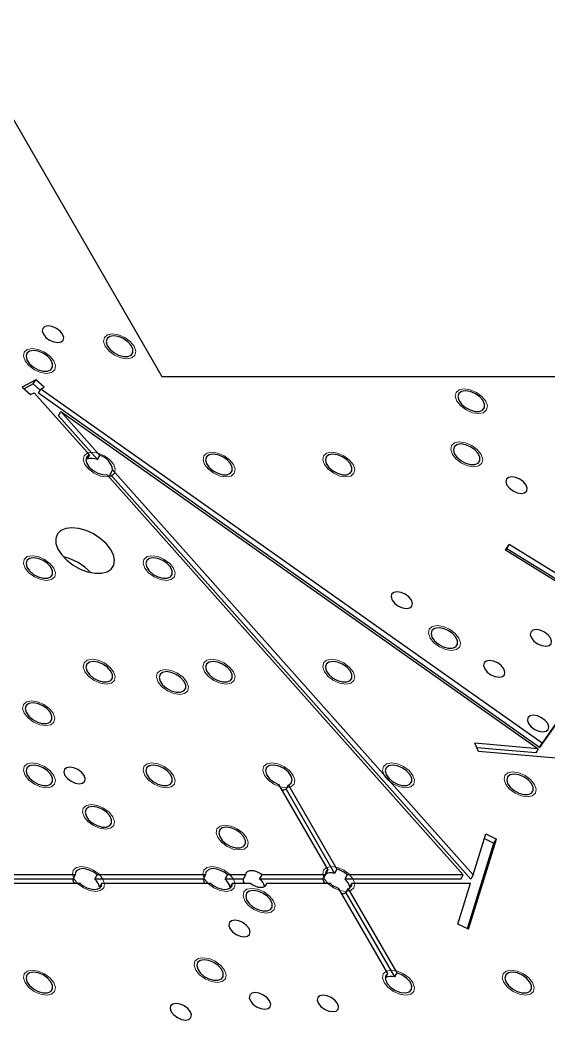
# Model space of a CAD drawing. Header units: millimetres. Extents: x 0 to 841, y 0 to 594.
# Drawn here: x 231.2 to 276.3, y 413.9 to 499.2 of the extents above; entities that cross this region are included whole.
import ezdxf

# ---------------------------------------------------------------- set-up
doc = ezdxf.new("R2010")
doc.units = ezdxf.units.MM

msp = doc.modelspace()

# ---------------------------------------------------------------- linework, layer by layer
at = {"color": 7, "linetype": 'Continuous', "lineweight": 25}
for p, q in [((225.72669458, 499.19636356), (243.28225802, 468.7859407)), ((232.53857996, 468.50656531), (231.3879942, 467.88250981)), ((232.33447793, 468.15301192), (232.53857996, 468.50656531)), ((233.25854881, 467.86834114), (232.53857996, 468.50656531)), ((243.28225802, 468.7859407), (301.66492607, 468.7859407)), ((231.3879942, 467.88250981), (232.10796306, 467.24428564)), ((232.33447793, 468.15301192), (231.55795874, 467.73184291)), ((232.92237606, 467.63186327), (232.33447793, 468.15301192)), ((232.76416049, 467.35779618), (232.96826252, 467.71134957)), ((232.96826252, 467.71134957), (233.25854881, 467.86834114)), ((275.70481535, 437.50764315), (232.96826252, 467.71134957)), ((232.10796306, 467.24428564), (232.39788581, 467.40153414)), ((232.39824935, 467.4012772), (232.39788581, 467.40153414)), ((232.39824935, 467.4012772), (237.11398795, 462.10144001)), ((275.50071332, 437.15408976), (232.76416049, 467.35779618)), ((234.47332059, 465.43693691), (234.67742262, 465.7904903)), ((238.00087603, 462.05538885), (234.67742262, 465.7904903)), ((234.67742262, 465.7904903), (275.36956038, 437.03165736)), ((237.79677401, 461.70183548), (234.47332059, 465.43693691)), ((237.11398795, 462.10144001), (236.90988593, 461.74788662)), ((237.79677401, 461.70183548), (238.00087603, 462.05538885)), ((239.09937973, 460.82082281), (238.8952777, 460.46726943)), ((269.83676622, 426.27625666), (239.09937973, 460.82082281)), ((238.62315425, 460.40534607), (268.99025504, 426.27692977)), ((269.63266419, 425.92270327), (238.8952777, 460.46726943)), ((272.58177916, 453.97388025), (272.91544541, 454.44702704)), ((282.84223487, 447.6286761), (272.58177916, 453.97388025)), ((272.61327131, 453.95440508), (272.71134339, 454.09347365)), ((272.71134339, 454.09347365), (272.91544541, 454.44702704)), ((282.97179909, 447.7482695), (272.71134339, 454.09347365)), ((283.17590112, 448.10182289), (272.91544541, 454.44702704)), ((277.20176727, 439.63035705), (275.70481535, 437.50764315)), ((276.99766524, 439.27680366), (275.50071332, 437.15408976)), ((275.36956038, 437.03165736), (269.97605287, 437.49805733)), ((270.29666898, 436.79482416), (269.97605287, 437.49805733)), ((275.16545835, 436.67810397), (270.15223677, 437.11161898)), ((282.23306643, 435.76263213), (270.29666898, 436.79482416)), ((275.36956038, 437.03165736), (275.16545835, 436.67810397)), ((275.50071332, 437.15408976), (275.70481535, 437.50764315)), ((253.23357691, 433.98450837), (257.43821111, 426.70107913)), ((253.87965034, 433.57269178), (254.08375236, 433.92624515)), ((253.87965034, 433.57269178), (258.01701526, 426.40578897)), ((254.08375236, 433.92624515), (258.22111728, 426.75934235)), ((269.43748824, 421.65016619), (271.81071868, 429.33566789)), ((269.83676622, 426.27625666), (270.91441442, 429.76612723)), ((270.79297987, 429.37287194), (271.60661666, 428.98211451)), ((270.91441442, 429.76612723), (271.81071868, 429.33566789)), ((271.60661666, 428.98211451), (271.81071868, 429.33566789)), ((269.35482076, 421.68986809), (271.60661666, 428.98211451)), ((257.43821111, 426.70107913), (257.23410909, 426.34752575)), ((258.22111728, 426.75934235), (258.01701526, 426.40578897)), ((235.69772068, 425.92337638), (228.27918944, 425.92337638)), ((235.9018227, 426.27692977), (228.48329147, 426.27692977)), ((235.9018227, 426.27692977), (235.69772068, 425.92337638)), ((237.56865072, 425.92337638), (237.77275274, 426.27692977)), ((246.8217797, 425.92337638), (237.56865072, 425.92337638)), ((247.02588173, 426.27692977), (237.77275274, 426.27692977)), ((247.02588173, 426.27692977), (246.8217797, 425.92337638)), ((248.69270974, 425.92337638), (248.89681177, 426.27692977)), ((250.21550482, 425.92337638), (248.69270974, 425.92337638)), ((250.41960685, 426.27692977), (248.89681177, 426.27692977)), ((250.41960685, 426.27692977), (250.21550482, 425.92337638)), ((251.62979499, 425.92337638), (251.83389702, 426.27692977)), ((257.02853985, 425.92337638), (251.62979499, 425.92337638)), ((257.23264187, 426.27692976), (251.83389702, 426.27692977)), ((257.02853985, 425.92337638), (257.23264187, 426.27692976)), ((259.10357191, 426.27692976), (258.89946989, 425.92337638)), ((268.78615301, 425.92337638), (258.89946989, 425.92337638)), ((268.99025504, 426.27692977), (259.10357191, 426.27692976)), ((268.78615301, 425.92337638), (268.99025504, 426.27692977)), ((269.83676622, 426.27625666), (269.63266419, 425.92270327)), ((228.89149553, 425.56982299), (236.31002676, 425.56982299)), ((238.1809568, 425.56982299), (237.97685477, 425.2162696)), ((238.1809568, 425.56982299), (247.43408578, 425.56982299)), ((249.30501582, 425.56982299), (249.1009138, 425.2162696)), ((249.30501582, 425.56982299), (250.8278109, 425.56982299)), ((252.24210107, 425.56982299), (252.0927212, 425.31106142)), ((252.24210107, 425.56982299), (257.64084593, 425.56982298)), ((258.33612761, 425.14567361), (262.54076181, 417.86224437)), ((258.98220104, 424.73385701), (259.18630306, 425.08741039)), ((259.18630306, 425.08741039), (263.32366798, 417.92050758)), ((259.30767394, 425.2162696), (259.51177597, 425.56982298)), ((259.51177597, 425.56982298), (269.61862432, 425.56982299)), ((268.54118396, 422.08062551), (269.61862432, 425.56982299)), ((258.98220104, 424.73385701), (263.11956596, 417.5669542)), ((269.43748824, 421.65016619), (268.54118396, 422.08062551)), ((262.54076181, 417.86224437), (262.33665979, 417.50869099)), ((263.32366798, 417.92050758), (263.11956596, 417.5669542))]:
    msp.add_line(p, q, dxfattribs=at)
at = {"color": 7, "linetype": 'Continuous', "lineweight": 25, "flags": 128}
for points in [[(233.60668653, 473.09891266), (233.32528257, 473.04508736), (233.14886518, 472.89180588), (233.10429231, 472.66240393), (233.19834977, 472.39180588), (233.41671817, 472.12120783), (233.72615289, 471.89180588), (234.07954531, 471.7385244), (234.42309464, 471.6846991), (234.70449859, 471.7385244), (234.88091598, 471.89180588), (234.92548885, 472.12120783), (234.83143139, 472.39180588), (234.613063, 472.66240393), (234.30362827, 472.89180588), (233.95023585, 473.04508736), (233.60668653, 473.09891266)], [(239.18876769, 472.24541332), (238.85451337, 472.18572664), (238.63431472, 472.01472762), (238.5579108, 471.75551062), (238.63562037, 471.44308433), (238.85694832, 471.11964365), (239.19200309, 470.82887105), (239.59553368, 470.61003697), (240.01304104, 470.49269617), (240.38813849, 470.49269617), (240.67016704, 470.61003697), (240.82103718, 470.82887105), (240.82037305, 471.11964365), (240.66826435, 471.44308433), (240.3852542, 471.75551062), (240.00956469, 472.01472762), (239.59193478, 472.18572664), (239.18876769, 472.24541332)], [(232.34920035, 471.00143367), (232.01494604, 470.94174699), (231.79474739, 470.77074796), (231.71834347, 470.51153096), (231.79605303, 470.19910467), (232.01738099, 469.875664), (232.35243576, 469.5848914), (232.75596634, 469.36605732), (233.17347371, 469.24871651), (233.54857116, 469.24871651), (233.83059971, 469.36605732), (233.98146984, 469.5848914), (233.98080572, 469.875664), (233.82869702, 470.19910467), (233.54568687, 470.51153096), (233.16999736, 470.77074796), (232.75236744, 470.94174699), (232.34920035, 471.00143367)], [(269.16892405, 467.56539917), (268.83466973, 467.50571249), (268.61447109, 467.33471346), (268.53806716, 467.07549646), (268.61577673, 466.76307017), (268.83710468, 466.4396295), (269.17215945, 466.14885689), (269.57569004, 465.93002281), (269.9931974, 465.81268201), (270.36829485, 465.81268201), (270.6503234, 465.93002281), (270.80119354, 466.14885689), (270.80052941, 466.4396295), (270.64842071, 466.76307017), (270.36541056, 467.07549646), (269.98972106, 467.33471346), (269.57209114, 467.50571249), (269.16892405, 467.56539917)], [(268.77509872, 463.03169465), (268.44084441, 462.97200797), (268.22064576, 462.80100895), (268.14424184, 462.54179195), (268.22195141, 462.22936566), (268.44327936, 461.90592498), (268.77833413, 461.61515238), (269.18186472, 461.3963183), (269.59937208, 461.2789775), (269.97446953, 461.2789775), (270.25649808, 461.3963183), (270.40736822, 461.61515238), (270.40670409, 461.90592498), (270.25459539, 462.22936566), (269.97158524, 462.54179195), (269.59589573, 462.80100895), (269.17826582, 462.97200797), (268.77509872, 463.03169465)], [(237.11398795, 462.10144001), (236.89721179, 461.93178797), (236.82089653, 461.67598675), (236.89510921, 461.36778001), (237.11006015, 461.04782444), (237.4373944, 460.75832655), (237.83393209, 460.53747505), (238.2473645, 460.41440328), (238.62315425, 460.40534607)], [(247.6585112, 462.1625989), (247.32425688, 462.10291222), (247.10405824, 461.9319132), (247.02765431, 461.6726962), (247.10536388, 461.36026991), (247.32669183, 461.03682923), (247.66174661, 460.74605663), (248.06527719, 460.52722255), (248.48278455, 460.40988175), (248.857882, 460.40988175), (249.13991056, 460.52722255), (249.29078069, 460.74605663), (249.29011656, 461.03682923), (249.13800786, 461.36026991), (248.85499772, 461.6726962), (248.47930821, 461.9319132), (248.06167829, 462.10291222), (247.6585112, 462.1625989)], [(257.86527135, 462.1625989), (257.53101703, 462.10291222), (257.31081839, 461.9319132), (257.23441446, 461.6726962), (257.31212403, 461.36026991), (257.53345198, 461.03682923), (257.86850675, 460.74605663), (258.27203734, 460.52722255), (258.6895447, 460.40988175), (259.06464215, 460.40988175), (259.34667071, 460.52722255), (259.49754084, 460.74605663), (259.49687671, 461.03682923), (259.34476801, 461.36026991), (259.06175786, 461.6726962), (258.68606836, 461.9319132), (258.26843844, 462.10291222), (257.86527135, 462.1625989)], [(273.12578564, 460.22750423), (272.84438168, 460.17367893), (272.6679643, 460.02039745), (272.62339142, 459.7909955), (272.71744889, 459.52039745), (272.93581728, 459.2497994), (273.24525201, 459.02039745), (273.59864443, 458.86711597), (273.94219375, 458.81329067), (274.22359771, 458.86711597), (274.4000151, 459.02039745), (274.44458797, 459.2497994), (274.35053051, 459.52039745), (274.13216211, 459.7909955), (273.82272739, 460.02039745), (273.46933497, 460.17367893), (273.12578564, 460.22750423)], [(235.62597703, 455.88124195), (235.10281438, 455.82015054), (234.68305862, 455.64071489), (234.39308453, 455.35420962), (234.25111226, 454.9786369), (234.26606244, 454.53759534), (234.43699571, 454.05879721), (234.75317169, 453.57232716), (235.19472388, 453.10875189), (235.73390794, 452.69719953), (236.33684495, 452.36352945), (236.96565016, 452.12870735), (237.58081343, 452.00748796), (238.14368178, 452.00748796), (238.61888813, 452.12870735), (238.97657351, 452.36352945), (239.19426324, 452.69719953), (239.25827907, 453.10875189), (239.16459865, 453.57232716), (238.91910826, 454.05879721), (238.53723297, 454.53759534), (238.04296741, 454.9786369), (237.4673681, 455.35420962), (236.84660207, 455.64071489), (236.21967432, 455.82015054), (235.62597703, 455.88124195)], [(232.34754161, 453.32376415), (232.01328729, 453.26407747), (231.79308865, 453.09307845), (231.71668472, 452.83386144), (231.79439429, 452.52143515), (232.01572224, 452.19799448), (232.35077701, 451.90722188), (232.7543076, 451.6883878), (233.17181496, 451.57104699), (233.54691241, 451.57104699), (233.82894097, 451.6883878), (233.9798111, 451.90722188), (233.97914697, 452.19799448), (233.82703827, 452.52143515), (233.54402812, 452.83386144), (233.16833862, 453.09307845), (232.7507087, 453.26407747), (232.34754161, 453.32376415)], [(242.55430175, 453.32376414), (242.22004743, 453.26407746), (241.99984879, 453.09307843), (241.92344486, 452.83386143), (242.00115443, 452.52143514), (242.22248238, 452.19799447), (242.55753716, 451.90722187), (242.96106774, 451.68838779), (243.3785751, 451.57104698), (243.75367255, 451.57104698), (244.03570111, 451.68838779), (244.18657124, 451.90722187), (244.18590711, 452.19799447), (244.03379841, 452.52143514), (243.75078827, 452.83386143), (243.37509876, 453.09307843), (242.95746884, 453.26407746), (242.55430175, 453.32376414)], [(263.341518, 450.41577294), (263.06011405, 450.36194764), (262.88369666, 450.20866615), (262.83912379, 449.9792642), (262.93318125, 449.70866615), (263.15154965, 449.4380681), (263.46098437, 449.20866615), (263.81437679, 449.05538467), (264.15792612, 449.00155937), (264.43933007, 449.05538467), (264.61574746, 449.20866615), (264.66032033, 449.4380681), (264.56626287, 449.70866615), (264.34789447, 449.9792642), (264.03845975, 450.20866615), (263.68506733, 450.36194764), (263.341518, 450.41577294)], [(266.87657562, 447.36250807), (266.5423213, 447.30282139), (266.32212266, 447.13182236), (266.24571873, 446.87260536), (266.3234283, 446.56017907), (266.54475625, 446.2367384), (266.87981103, 445.9459658), (267.28334161, 445.72713172), (267.70084897, 445.60979091), (268.07594642, 445.60979091), (268.35797498, 445.72713172), (268.50884511, 445.9459658), (268.50818098, 446.2367384), (268.35607228, 446.56017907), (268.07306213, 446.87260536), (267.69737263, 447.13182236), (267.27974271, 447.30282139), (266.87657562, 447.36250807)], [(275.20613028, 447.19394434), (274.92472633, 447.14011905), (274.74830894, 446.98683756), (274.70373607, 446.75743561), (274.79779353, 446.48683756), (275.01616193, 446.21623951), (275.32559665, 445.98683756), (275.67898907, 445.83355608), (276.0225384, 445.77973078), (276.30394235, 445.83355608), (276.48035974, 445.98683756), (276.52493261, 446.21623951), (276.43087515, 446.48683756), (276.21250675, 446.75743561), (275.90307203, 446.98683756), (275.54967961, 447.14011905), (275.20613028, 447.19394434)], [(237.45009231, 444.48492939), (237.11583799, 444.42524271), (236.89563935, 444.25424368), (236.81923542, 443.99502668), (236.89694499, 443.68260039), (237.11827294, 443.35915972), (237.45332771, 443.06838711), (237.8568583, 442.84955303), (238.27436566, 442.73221223), (238.64946311, 442.73221223), (238.93149166, 442.84955303), (239.0823618, 443.06838711), (239.08169767, 443.35915972), (238.92958897, 443.68260039), (238.64657882, 443.99502668), (238.27088932, 444.25424368), (237.8532594, 444.42524271), (237.45009231, 444.48492939)], [(247.65685245, 444.48492938), (247.32259813, 444.42524269), (247.10239949, 444.25424367), (247.02599556, 443.99502667), (247.10370513, 443.68260038), (247.32503308, 443.3591597), (247.66008785, 443.0683871), (248.06361844, 442.84955302), (248.4811258, 442.73221222), (248.85622325, 442.73221222), (249.13825181, 442.84955302), (249.28912194, 443.0683871), (249.28845781, 443.3591597), (249.13634911, 443.68260038), (248.85333896, 443.99502667), (248.47764946, 444.25424367), (248.06001954, 444.42524269), (247.65685245, 444.48492938)], [(257.8636126, 444.48492938), (257.52935828, 444.42524269), (257.30915964, 444.25424367), (257.23275571, 443.99502667), (257.31046528, 443.68260038), (257.53179323, 443.3591597), (257.866848, 443.0683871), (258.27037859, 442.84955302), (258.68788595, 442.73221222), (259.0629834, 442.73221222), (259.34501195, 442.84955302), (259.49588209, 443.0683871), (259.49521796, 443.3591597), (259.34310926, 443.68260038), (259.06009911, 443.99502667), (258.68440961, 444.25424367), (258.26677969, 444.42524269), (257.8636126, 444.48492938)], [(271.22727471, 444.55833491), (270.94587075, 444.50450961), (270.76945336, 444.35122813), (270.72488049, 444.12182618), (270.81893795, 443.85122813), (271.03730635, 443.58063008), (271.34674108, 443.35122813), (271.7001335, 443.19794664), (272.04368282, 443.14412135), (272.32508678, 443.19794664), (272.50150417, 443.35122813), (272.54607704, 443.58063008), (272.45201958, 443.85122813), (272.23365118, 444.12182618), (271.92421645, 444.35122813), (271.57082403, 444.50450961), (271.22727471, 444.55833491)], [(243.69284259, 443.60988707), (243.35858827, 443.55020039), (243.13838962, 443.37920137), (243.0619857, 443.11998436), (243.13969527, 442.80755807), (243.36102322, 442.4841174), (243.69607799, 442.1933448), (244.09960858, 441.97451072), (244.51711594, 441.85716991), (244.89221339, 441.85716991), (245.17424194, 441.97451072), (245.32511208, 442.1933448), (245.32444795, 442.4841174), (245.17233925, 442.80755807), (244.8893291, 443.11998436), (244.51363959, 443.37920137), (244.09600968, 443.55020039), (243.69284259, 443.60988707)], [(232.28006307, 440.94939548), (231.94580875, 440.8897088), (231.7256101, 440.71870978), (231.64920618, 440.45949277), (231.72691575, 440.14706648), (231.9482437, 439.82362581), (232.28329847, 439.53285321), (232.68682906, 439.31401913), (233.10433642, 439.19667832), (233.47943387, 439.19667832), (233.76146242, 439.31401913), (233.91233256, 439.53285321), (233.91166843, 439.82362581), (233.75955973, 440.14706648), (233.47654958, 440.45949277), (233.10086007, 440.71870978), (232.68323016, 440.8897088), (232.28006307, 440.94939548)], [(274.96426978, 439.89084802), (274.68286582, 439.83702272), (274.50644843, 439.68374124), (274.46187556, 439.45433929), (274.55593302, 439.18374124), (274.77430142, 438.91314319), (275.08373615, 438.68374124), (275.43712857, 438.53045976), (275.78067789, 438.47663446), (276.06208185, 438.53045976), (276.23849924, 438.68374124), (276.28307211, 438.91314319), (276.18901465, 439.18374124), (275.97064625, 439.45433929), (275.66121152, 439.68374124), (275.3078191, 439.83702272), (274.96426978, 439.89084802)], [(232.34588286, 435.64609462), (232.01162854, 435.58640794), (231.7914299, 435.41540892), (231.71502597, 435.15619191), (231.79273554, 434.84376562), (232.01406349, 434.52032495), (232.34911826, 434.22955235), (232.75264885, 434.01071827), (233.17015621, 433.89337747), (233.54525366, 433.89337747), (233.82728221, 434.01071827), (233.97815235, 434.22955235), (233.97748822, 434.52032495), (233.82537952, 434.84376562), (233.54236937, 435.15619191), (233.16667987, 435.41540892), (232.74904995, 435.58640794), (232.34588286, 435.64609462)], [(235.4436445, 435.46931793), (235.16224054, 435.41549263), (234.98582315, 435.26221115), (234.94125028, 435.0328092), (235.03530774, 434.76221115), (235.25367614, 434.4916131), (235.56311087, 434.26221115), (235.91650329, 434.10892966), (236.26005261, 434.05510436), (236.54145657, 434.10892966), (236.71787396, 434.26221115), (236.76244683, 434.4916131), (236.66838937, 434.76221115), (236.45002097, 435.0328092), (236.14058624, 435.26221115), (235.78719382, 435.41549263), (235.4436445, 435.46931793)], [(242.55264301, 435.64609462), (242.21838869, 435.58640794), (241.99819005, 435.41540892), (241.92178612, 435.15619191), (241.99949569, 434.84376562), (242.22082364, 434.52032495), (242.55587841, 434.22955235), (242.959409, 434.01071827), (243.37691636, 433.89337747), (243.75201381, 433.89337747), (244.03404236, 434.01071827), (244.1849125, 434.22955235), (244.18424837, 434.52032495), (244.03213967, 434.84376562), (243.74912952, 435.15619191), (243.37344002, 435.41540892), (242.9558101, 435.58640794), (242.55264301, 435.64609462)], [(254.08375236, 433.92624515), (254.32654087, 434.09804348), (254.41076587, 434.3694865), (254.32379113, 434.69984978), (254.07866541, 435.0395691), (253.7121648, 435.33767656), (253.27927517, 435.54944726), (252.84494272, 435.64310937), (252.47433009, 435.60461081), (252.2230401, 435.43972749), (252.12877364, 435.17319677), (252.20567346, 434.84500611), (252.44220232, 434.50439377), (252.80287392, 434.20246162), (253.23357691, 433.98450837)], [(262.9661633, 435.64609461), (262.63190898, 435.58640793), (262.41171034, 435.4154089), (262.33530641, 435.1561919), (262.41301598, 434.84376561), (262.63434393, 434.52032494), (262.9693987, 434.22955234), (263.37292929, 434.01071826), (263.79043665, 433.89337745), (264.1655341, 433.89337745), (264.44756265, 434.01071826), (264.59843279, 434.22955234), (264.59776866, 434.52032494), (264.44565996, 434.84376561), (264.16264981, 435.1561919), (263.78696031, 435.4154089), (263.36933039, 435.58640793), (262.9661633, 435.64609461)], [(273.32744523, 434.87963411), (272.99319091, 434.81994743), (272.77299227, 434.6489484), (272.69658834, 434.3897314), (272.77429791, 434.07730511), (272.99562586, 433.75386444), (273.33068063, 433.46309184), (273.73421122, 433.24425776), (274.15171858, 433.12691695), (274.52681603, 433.12691695), (274.80884458, 433.24425776), (274.95971472, 433.46309184), (274.95905059, 433.75386444), (274.80694189, 434.07730511), (274.52393174, 434.3897314), (274.14824224, 434.6489484), (273.73061232, 434.81994743), (273.32744523, 434.87963411)], [(237.38261376, 432.11056072), (237.04835945, 432.05087404), (236.8281608, 431.87987501), (236.75175688, 431.62065801), (236.82946645, 431.30823172), (237.0507944, 430.98479105), (237.38584917, 430.69401844), (237.78937976, 430.47518436), (238.20688712, 430.35784356), (238.58198457, 430.35784356), (238.86401312, 430.47518436), (239.01488326, 430.69401844), (239.01421913, 430.98479105), (238.86211043, 431.30823172), (238.57910028, 431.62065801), (238.20341077, 431.87987501), (237.78578086, 432.05087404), (237.38261376, 432.11056072)], [(248.77957861, 430.34279376), (248.44532429, 430.28310708), (248.22512565, 430.11210806), (248.14872172, 429.85289105), (248.22643129, 429.54046477), (248.44775924, 429.21702409), (248.78281402, 428.92625149), (249.1863446, 428.70741741), (249.60385196, 428.59007661), (249.97894941, 428.59007661), (250.26097797, 428.70741741), (250.4118481, 428.92625149), (250.41118397, 429.21702409), (250.25907527, 429.54046477), (249.97606513, 429.85289105), (249.60037562, 430.11210806), (249.1827457, 430.28310708), (248.77957861, 430.34279376)], [(237.77275274, 426.27692977), (237.49192947, 426.4936929), (237.17352701, 426.66288635), (236.84410308, 426.77039782), (236.53113468, 426.80725986), (236.26072629, 426.77039782), (236.05543245, 426.66288635), (235.93237659, 426.4936929), (235.9018227, 426.27692977)], [(248.89681177, 426.27692977), (248.61598849, 426.4936929), (248.29758603, 426.66288635), (247.9681621, 426.77039782), (247.65519371, 426.80725986), (247.38478531, 426.77039782), (247.17949148, 426.66288635), (247.05643562, 426.4936929), (247.02588173, 426.27692977)], [(251.83389702, 426.27692977), (251.61959165, 426.42337638), (251.38560928, 426.53574882), (251.14789543, 426.60638908), (250.9226499, 426.63048316), (250.72522281, 426.60638908), (250.56906847, 426.53574882), (250.46482856, 426.42337638), (250.41960685, 426.27692977)], [(236.31002676, 425.56982299), (236.59085004, 425.35305986), (236.9092525, 425.18386641), (237.23867643, 425.07635494), (237.55164482, 425.0394929), (237.82205322, 425.07635494), (238.02734705, 425.18386641), (238.15040291, 425.35305986), (238.1809568, 425.56982299)], [(247.43408578, 425.56982299), (247.71490906, 425.35305986), (248.03331152, 425.18386641), (248.36273545, 425.07635494), (248.67570385, 425.0394929), (248.94611224, 425.07635494), (249.15140607, 425.18386641), (249.27446193, 425.35305986), (249.30501582, 425.56982299)], [(251.07228603, 424.95055666), (250.73803171, 424.89086997), (250.51783307, 424.71987095), (250.44142914, 424.46065395), (250.51913871, 424.14822766), (250.74046666, 423.82478698), (251.07552143, 423.53401438), (251.47905202, 423.3151803), (251.89655938, 423.1978395), (252.27165683, 423.1978395), (252.55368538, 423.3151803), (252.70455552, 423.53401438), (252.70389139, 423.82478698), (252.55178269, 424.14822766), (252.26877254, 424.46065395), (251.89308304, 424.71987095), (251.47545312, 424.89086997), (251.07228603, 424.95055666)], [(250.8278109, 425.56982299), (251.04211627, 425.42337638), (251.27609864, 425.31100395), (251.51381249, 425.24036368), (251.73905802, 425.2162696), (251.93648511, 425.24036368), (252.09263945, 425.31100395), (252.19687936, 425.42337638), (252.24210107, 425.56982299)], [(249.50600578, 422.40804601), (249.22460183, 422.35422072), (249.04818444, 422.20093923), (249.00361157, 421.97153728), (249.09766903, 421.70093923), (249.31603742, 421.43034118), (249.62547215, 421.20093923), (249.97886457, 421.04765775), (250.3224139, 420.99383245), (250.60381785, 421.04765775), (250.78023524, 421.20093923), (250.82480811, 421.43034118), (250.73075065, 421.70093923), (250.51238225, 421.97153728), (250.20294753, 422.20093923), (249.84955511, 422.35422072), (249.50600578, 422.40804601)], [(246.90145788, 419.03622179), (246.56720356, 418.97653511), (246.34700492, 418.80553608), (246.27060099, 418.54631908), (246.34831056, 418.23389279), (246.56963852, 417.91045212), (246.90469329, 417.61967952), (247.30822387, 417.40084544), (247.72573123, 417.28350463), (248.10082868, 417.28350463), (248.38285724, 417.40084544), (248.53372737, 417.61967952), (248.53306324, 417.91045212), (248.38095454, 418.23389279), (248.0979444, 418.54631908), (247.72225489, 418.80553608), (247.30462497, 418.97653511), (246.90145788, 419.03622179)], [(232.34422411, 417.96842509), (232.00996979, 417.90873841), (231.78977115, 417.73773939), (231.71336722, 417.47852238), (231.79107679, 417.16609609), (232.01240474, 416.84265542), (232.34745951, 416.55188282), (232.7509901, 416.33304874), (233.16849746, 416.21570794), (233.54359491, 416.21570794), (233.82562346, 416.33304874), (233.9764936, 416.55188282), (233.97582947, 416.84265542), (233.82372077, 417.16609609), (233.54071062, 417.47852238), (233.16502112, 417.73773939), (232.7473912, 417.90873841), (232.34422411, 417.96842509)], [(262.54076181, 417.86224437), (262.36170228, 417.64429112), (262.34963412, 417.34235897), (262.50636791, 417.00174663), (262.80838896, 416.67355596), (263.21038524, 416.40702525), (263.65204545, 416.24214193), (264.06710757, 416.20364337), (264.39330006, 416.29730548), (264.58168443, 416.50907618), (264.6039975, 416.80718364), (264.45689164, 417.14690296), (264.16243706, 417.47726624), (263.76481061, 417.74870926), (263.32366798, 417.92050758)], [(273.1712647, 417.96842508), (272.83701038, 417.9087384), (272.61681173, 417.73773938), (272.54040781, 417.47852237), (272.61811738, 417.16609608), (272.83944533, 416.84265541), (273.1745001, 416.55188281), (273.57803069, 416.33304873), (273.99553805, 416.21570792), (274.3706355, 416.21570792), (274.65266405, 416.33304873), (274.80353419, 416.55188281), (274.80287006, 416.84265541), (274.65076136, 417.16609608), (274.36775121, 417.47852237), (273.9920617, 417.73773938), (273.57443179, 417.9087384), (273.1712647, 417.96842508)], [(251.2521448, 416.23203137), (250.97074084, 416.17820607), (250.79432345, 416.02492458), (250.74975058, 415.79552263), (250.84380804, 415.52492458), (251.06217644, 415.25432653), (251.37161117, 415.02492458), (251.72500359, 414.8716431), (252.06855291, 414.8178178), (252.34995687, 414.8716431), (252.52637426, 415.02492458), (252.57094713, 415.25432653), (252.47688967, 415.52492458), (252.25852127, 415.79552263), (251.94908654, 416.02492458), (251.59569412, 416.17820607), (251.2521448, 416.23203137)], [(257.04571074, 416.02388144), (256.76430679, 415.97005615), (256.5878894, 415.81677466), (256.54331653, 415.58737271), (256.63737399, 415.31677466), (256.85574238, 415.04617661), (257.16517711, 414.81677466), (257.51856953, 414.66349318), (257.86211885, 414.60966788), (258.14352281, 414.66349318), (258.3199402, 414.81677466), (258.36451307, 415.04617661), (258.27045561, 415.31677466), (258.05208721, 415.58737271), (257.74265249, 415.81677466), (257.38926007, 415.97005615), (257.04571074, 416.02388144)], [(244.50101201, 415.31084418), (244.21960805, 415.25701888), (244.04319066, 415.10373739), (243.99861779, 414.87433544), (244.09267525, 414.60373739), (244.31104365, 414.33313934), (244.62047837, 414.10373739), (244.9738708, 413.95045591), (245.31742012, 413.89663061), (245.59882408, 413.95045591), (245.77524147, 414.10373739), (245.81981434, 414.33313934), (245.72575688, 414.60373739), (245.50738848, 414.87433544), (245.19795375, 415.10373739), (244.84456133, 415.25701888), (244.50101201, 415.31084418)]]:
    msp.add_lwpolyline(points, dxfattribs=at)
at = {"color": 7, "linetype": 'Continuous', "lineweight": 18, "flags": 128}
for points in [[(239.08671667, 472.42219002), (239.60204066, 472.34145207), (240.13212929, 472.11152985), (240.59628138, 471.76742692), (240.92383397, 471.36152985), (241.06492017, 470.95563277), (240.99806086, 470.61152985), (240.73343478, 470.38160762), (240.31132884, 470.30086968), (239.79600485, 470.38160762), (239.26591622, 470.61152985), (238.80176413, 470.95563277), (238.47421154, 471.36152985), (238.33312535, 471.76742692), (238.39998465, 472.11152985), (238.66461074, 472.34145207), (239.08671667, 472.42219002)], [(232.24714934, 471.17821037), (232.76247333, 471.09747242), (233.29256196, 470.86755019), (233.75671404, 470.52344727), (234.08426664, 470.11755019), (234.22535283, 469.71165312), (234.15849352, 469.36755019), (233.89386744, 469.13762797), (233.47176151, 469.05689002), (232.95643752, 469.13762797), (232.42634889, 469.36755019), (231.9621968, 469.71165312), (231.63464421, 470.11755019), (231.49355801, 470.52344727), (231.56041732, 470.86755019), (231.8250434, 471.09747242), (232.24714934, 471.17821037)], [(269.06687303, 467.74217586), (269.58219702, 467.66143791), (270.11228565, 467.43151569), (270.57643774, 467.08741277), (270.90399034, 466.68151569), (271.04507653, 466.27561862), (270.97821722, 465.93151569), (270.71359114, 465.70159347), (270.2914852, 465.62085552), (269.77616122, 465.70159347), (269.24607258, 465.93151569), (268.7819205, 466.27561862), (268.4543679, 466.68151569), (268.31328171, 467.08741277), (268.38014102, 467.43151569), (268.6447671, 467.66143791), (269.06687303, 467.74217586)], [(268.67304771, 463.20847135), (269.1883717, 463.1277334), (269.71846033, 462.89781118), (270.18261242, 462.55370825), (270.51016501, 462.14781118), (270.6512512, 461.7419141), (270.5843919, 461.39781118), (270.31976581, 461.16788895), (269.89765988, 461.08715101), (269.38233589, 461.16788895), (268.85224726, 461.39781118), (268.38809517, 461.7419141), (268.06054258, 462.14781118), (267.91945639, 462.55370825), (267.98631569, 462.89781118), (268.25094178, 463.1277334), (268.67304771, 463.20847135)], [(237.34970004, 462.3393756), (237.86502402, 462.25863765), (238.39511266, 462.02871543), (238.85926474, 461.6846125), (239.18681734, 461.27871543), (239.32790353, 460.87281835), (239.26104422, 460.52871543), (238.99641814, 460.2987932), (238.57431221, 460.21805526), (238.05898822, 460.2987932), (237.52889959, 460.52871543), (237.0647475, 460.87281835), (236.7371949, 461.27871543), (236.59610871, 461.6846125), (236.66296802, 462.02871543), (236.9275941, 462.25863765), (237.34970004, 462.3393756)], [(247.55646019, 462.3393756), (248.07178417, 462.25863765), (248.6018728, 462.02871543), (249.06602489, 461.6846125), (249.39357749, 461.27871543), (249.53466368, 460.87281835), (249.46780437, 460.52871543), (249.20317829, 460.2987932), (248.78107235, 460.21805526), (248.26574837, 460.2987932), (247.73565974, 460.52871543), (247.27150765, 460.87281835), (246.94395505, 461.27871543), (246.80286886, 461.6846125), (246.86972817, 462.02871543), (247.13435425, 462.25863765), (247.55646019, 462.3393756)], [(257.76322034, 462.3393756), (258.27854432, 462.25863765), (258.80863295, 462.02871543), (259.27278504, 461.6846125), (259.60033764, 461.27871543), (259.74142383, 460.87281835), (259.67456452, 460.52871543), (259.40993844, 460.2987932), (258.9878325, 460.21805526), (258.47250852, 460.2987932), (257.94241989, 460.52871543), (257.4782678, 460.87281835), (257.1507152, 461.27871543), (257.00962901, 461.6846125), (257.07648832, 462.02871543), (257.3411144, 462.25863765), (257.76322034, 462.3393756)], [(232.2454906, 453.50054085), (232.76081458, 453.4198029), (233.29090321, 453.18988068), (233.7550553, 452.84577775), (234.0826079, 452.43988068), (234.22369409, 452.0339836), (234.15683478, 451.68988068), (233.8922087, 451.45995845), (233.47010276, 451.3792205), (232.95477878, 451.45995845), (232.42469015, 451.68988068), (231.96053806, 452.0339836), (231.63298546, 452.43988068), (231.49189927, 452.84577775), (231.55875858, 453.18988068), (231.82338466, 453.4198029), (232.2454906, 453.50054085)], [(242.45225074, 453.50054084), (242.96757472, 453.41980289), (243.49766335, 453.18988066), (243.96181544, 452.84577774), (244.28936804, 452.43988066), (244.43045423, 452.03398359), (244.36359492, 451.68988066), (244.09896884, 451.45995844), (243.6768629, 451.37922049), (243.16153892, 451.45995844), (242.63145029, 451.68988066), (242.1672982, 452.03398359), (241.8397456, 452.43988066), (241.69865941, 452.84577774), (241.76551872, 453.18988066), (242.0301448, 453.41980289), (242.45225074, 453.50054084)], [(266.77452461, 447.53928477), (267.28984859, 447.45854682), (267.81993722, 447.22862459), (268.28408931, 446.88452167), (268.61164191, 446.47862459), (268.7527281, 446.07272752), (268.68586879, 445.72862459), (268.42124271, 445.49870237), (267.99913677, 445.41796442), (267.48381279, 445.49870237), (266.95372416, 445.72862459), (266.48957207, 446.07272752), (266.16201947, 446.47862459), (266.02093328, 446.88452167), (266.08779259, 447.22862459), (266.35241867, 447.45854682), (266.77452461, 447.53928477)], [(237.34804129, 444.66170608), (237.86336528, 444.58096813), (238.39345391, 444.35104591), (238.857606, 444.00694299), (239.1851586, 443.60104591), (239.32624479, 443.19514884), (239.25938548, 442.85104591), (238.9947594, 442.62112369), (238.57265346, 442.54038574), (238.05732948, 442.62112369), (237.52724084, 442.85104591), (237.06308876, 443.19514884), (236.73553616, 443.60104591), (236.59444997, 444.00694299), (236.66130928, 444.35104591), (236.92593536, 444.58096813), (237.34804129, 444.66170608)], [(247.55480144, 444.66170607), (248.07012542, 444.58096812), (248.60021405, 444.3510459), (249.06436614, 444.00694297), (249.39191874, 443.6010459), (249.53300493, 443.19514882), (249.46614562, 442.8510459), (249.20151954, 442.62112368), (248.7794136, 442.54038573), (248.26408962, 442.62112368), (247.73400099, 442.8510459), (247.2698489, 443.19514882), (246.9422963, 443.6010459), (246.80121011, 444.00694297), (246.86806942, 444.3510459), (247.1326955, 444.58096812), (247.55480144, 444.66170607)], [(257.76156158, 444.66170607), (258.27688557, 444.58096812), (258.8069742, 444.3510459), (259.27112629, 444.00694297), (259.59867889, 443.6010459), (259.73976508, 443.19514882), (259.67290577, 442.8510459), (259.40827969, 442.62112368), (258.98617375, 442.54038573), (258.47084977, 442.62112368), (257.94076113, 442.8510459), (257.47660905, 443.19514882), (257.14905645, 443.6010459), (257.00797026, 444.00694297), (257.07482957, 444.3510459), (257.33945565, 444.58096812), (257.76156158, 444.66170607)], [(243.59079157, 443.78666377), (244.10611556, 443.70592582), (244.63620419, 443.4760036), (245.10035628, 443.13190067), (245.42790887, 442.7260036), (245.56899506, 442.32010652), (245.50213576, 441.9760036), (245.23750967, 441.74608137), (244.81540374, 441.66534342), (244.30007975, 441.74608137), (243.76999112, 441.9760036), (243.30583903, 442.32010652), (242.97828644, 442.7260036), (242.83720025, 443.13190067), (242.90405955, 443.4760036), (243.16868564, 443.70592582), (243.59079157, 443.78666377)], [(232.17801205, 441.12617218), (232.69333604, 441.04543423), (233.22342467, 440.81551201), (233.68757676, 440.47140908), (234.01512935, 440.06551201), (234.15621554, 439.65961493), (234.08935624, 439.31551201), (233.82473015, 439.08558978), (233.40262422, 439.00485183), (232.88730023, 439.08558978), (232.3572116, 439.31551201), (231.89305951, 439.65961493), (231.56550692, 440.06551201), (231.42442073, 440.47140908), (231.49128003, 440.81551201), (231.75590612, 441.04543423), (232.17801205, 441.12617218)], [(232.24383184, 435.82287132), (232.75915583, 435.74213337), (233.28924446, 435.51221115), (233.75339655, 435.16810822), (234.08094915, 434.76221115), (234.22203534, 434.35631407), (234.15517603, 434.01221115), (233.89054995, 433.78228892), (233.46844401, 433.70155097), (232.95312003, 433.78228892), (232.42303139, 434.01221115), (231.95887931, 434.35631407), (231.63132671, 434.76221115), (231.49024052, 435.16810822), (231.55709983, 435.51221115), (231.82172591, 435.74213337), (232.24383184, 435.82287132)], [(242.45059199, 435.82287132), (242.96591598, 435.74213337), (243.49600461, 435.51221115), (243.9601567, 435.16810822), (244.28770929, 434.76221115), (244.42879549, 434.35631407), (244.36193618, 434.01221115), (244.0973101, 433.78228892), (243.67520416, 433.70155097), (243.15988017, 433.78228892), (242.62979154, 434.01221115), (242.16563946, 434.35631407), (241.83808686, 434.76221115), (241.69700067, 435.16810822), (241.76385998, 435.51221115), (242.02848606, 435.74213337), (242.45059199, 435.82287132)], [(252.65735213, 435.82287131), (253.17267612, 435.74213336), (253.70276475, 435.51221113), (254.16691684, 435.16810821), (254.49446944, 434.76221113), (254.63555563, 434.35631406), (254.56869632, 434.01221113), (254.30407024, 433.78228891), (253.8819643, 433.70155096), (253.36664032, 433.78228891), (252.83655168, 434.01221113), (252.3723996, 434.35631406), (252.044847, 434.76221113), (251.90376081, 435.16810821), (251.97062012, 435.51221113), (252.2352462, 435.74213336), (252.65735213, 435.82287131)], [(262.86411228, 435.82287131), (263.37943627, 435.74213336), (263.9095249, 435.51221113), (264.37367699, 435.16810821), (264.70122959, 434.76221113), (264.84231578, 434.35631406), (264.77545647, 434.01221113), (264.51083039, 433.78228891), (264.08872445, 433.70155096), (263.57340046, 433.78228891), (263.04331183, 434.01221113), (262.57915975, 434.35631406), (262.25160715, 434.76221113), (262.11052096, 435.16810821), (262.17738027, 435.51221113), (262.44200635, 435.74213336), (262.86411228, 435.82287131)], [(273.22539421, 435.0564108), (273.7407182, 434.97567286), (274.27080683, 434.74575063), (274.73495892, 434.40164771), (275.06251152, 433.99575063), (275.20359771, 433.58985356), (275.1367384, 433.24575063), (274.87211232, 433.01582841), (274.45000638, 432.93509046), (273.9346824, 433.01582841), (273.40459376, 433.24575063), (272.94044168, 433.58985356), (272.61288908, 433.99575063), (272.47180289, 434.40164771), (272.5386622, 434.74575063), (272.80328828, 434.97567286), (273.22539421, 435.0564108)], [(237.28056275, 432.28733741), (237.79588674, 432.20659946), (238.32597537, 431.97667724), (238.79012746, 431.63257432), (239.11768005, 431.22667724), (239.25876624, 430.82078017), (239.19190694, 430.47667724), (238.92728085, 430.24675502), (238.50517492, 430.16601707), (237.98985093, 430.24675502), (237.4597623, 430.47667724), (236.99561021, 430.82078017), (236.66805762, 431.22667724), (236.52697142, 431.63257432), (236.59383073, 431.97667724), (236.85845681, 432.20659946), (237.28056275, 432.28733741)], [(248.6775276, 430.51957046), (249.19285158, 430.43883251), (249.72294021, 430.20891029), (250.1870923, 429.86480736), (250.5146449, 429.45891029), (250.65573109, 429.05301321), (250.58887178, 428.70891029), (250.3242457, 428.47898806), (249.90213976, 428.39825012), (249.38681578, 428.47898806), (248.85672715, 428.70891029), (248.39257506, 429.05301321), (248.06502246, 429.45891029), (247.92393627, 429.86480736), (247.99079558, 430.20891029), (248.25542166, 430.43883251), (248.6775276, 430.51957046)], [(236.42908367, 426.98403655), (236.94440765, 426.9032986), (237.47449629, 426.67337638), (237.93864837, 426.32927346), (238.26620097, 425.92337638), (238.40728716, 425.51747931), (238.34042785, 425.17337638), (238.07580177, 424.94345416), (237.65369584, 424.86271621), (237.13837185, 424.94345416), (236.60828322, 425.17337638), (236.14413113, 425.51747931), (235.81657853, 425.92337638), (235.67549234, 426.32927346), (235.74235165, 426.67337638), (236.00697773, 426.9032986), (236.42908367, 426.98403655)], [(247.55314269, 426.98403655), (248.06846668, 426.9032986), (248.59855531, 426.67337638), (249.0627074, 426.32927346), (249.39025999, 425.92337638), (249.53134619, 425.51747931), (249.46448688, 425.17337638), (249.1998608, 424.94345416), (248.77775486, 424.86271621), (248.26243087, 424.94345416), (247.73234224, 425.17337638), (247.26819015, 425.51747931), (246.94063756, 425.92337638), (246.79955137, 426.32927346), (246.86641067, 426.67337638), (247.13103676, 426.9032986), (247.55314269, 426.98403655)], [(257.75990283, 426.98403654), (258.27522682, 426.90329859), (258.80531545, 426.67337637), (259.26946754, 426.32927344), (259.59702014, 425.92337637), (259.73810633, 425.51747929), (259.67124702, 425.17337637), (259.40662094, 424.94345415), (258.984515, 424.8627162), (258.46919102, 424.94345415), (257.93910238, 425.17337637), (257.4749503, 425.51747929), (257.1473977, 425.92337637), (257.00631151, 426.32927344), (257.07317082, 426.67337637), (257.3377969, 426.90329859), (257.75990283, 426.98403654)], [(250.97023501, 425.12733335), (251.485559, 425.0465954), (252.01564763, 424.81667318), (252.47979972, 424.47257025), (252.80735232, 424.06667318), (252.94843851, 423.6607761), (252.8815792, 423.31667318), (252.61695312, 423.08675096), (252.19484718, 423.00601301), (251.6795232, 423.08675096), (251.14943456, 423.31667318), (250.68528248, 423.6607761), (250.35772988, 424.06667318), (250.21664369, 424.47257025), (250.283503, 424.81667318), (250.54812908, 425.0465954), (250.97023501, 425.12733335)], [(246.79940687, 419.21299849), (247.31473085, 419.13226054), (247.84481949, 418.90233831), (248.30897157, 418.55823539), (248.63652417, 418.15233831), (248.77761036, 417.74644124), (248.71075105, 417.40233831), (248.44612497, 417.17241609), (248.02401904, 417.09167814), (247.50869505, 417.17241609), (246.97860642, 417.40233831), (246.51445433, 417.74644124), (246.18690173, 418.15233831), (246.04581554, 418.55823539), (246.11267485, 418.90233831), (246.37730093, 419.13226054), (246.79940687, 419.21299849)], [(232.24217309, 418.14520179), (232.75749708, 418.06446384), (233.28758571, 417.83454162), (233.7517378, 417.49043869), (234.0792904, 417.08454162), (234.22037659, 416.67864454), (234.15351728, 416.33454162), (233.8888912, 416.10461939), (233.46678526, 416.02388144), (232.95146128, 416.10461939), (232.42137264, 416.33454162), (231.95722056, 416.67864454), (231.62966796, 417.08454162), (231.48858177, 417.49043869), (231.55544108, 417.83454162), (231.82006716, 418.06446384), (232.24217309, 418.14520179)], [(262.86245353, 418.14520178), (263.37777752, 418.06446383), (263.90786615, 417.8345416), (264.37201824, 417.49043868), (264.69957083, 417.0845416), (264.84065703, 416.67864453), (264.77379772, 416.3345416), (264.50917164, 416.10461938), (264.0870657, 416.02388143), (263.57174171, 416.10461938), (263.04165308, 416.3345416), (262.57750099, 416.67864453), (262.2499484, 417.0845416), (262.10886221, 417.49043868), (262.17572151, 417.8345416), (262.4403476, 418.06446383), (262.86245353, 418.14520178)], [(273.06921368, 418.14520178), (273.58453767, 418.06446383), (274.1146263, 417.8345416), (274.57877839, 417.49043868), (274.90633098, 417.0845416), (275.04741717, 416.67864453), (274.98055787, 416.3345416), (274.71593178, 416.10461938), (274.29382585, 416.02388143), (273.77850186, 416.10461938), (273.24841323, 416.3345416), (272.78426114, 416.67864453), (272.45670855, 417.0845416), (272.31562236, 417.49043868), (272.38248166, 417.8345416), (272.64710775, 418.06446383), (273.06921368, 418.14520178)]]:
    msp.add_lwpolyline(points, dxfattribs=at)
at = {"color": 7, "linetype": 'Continuous', "lineweight": 25}
for centre, radius, start, end in [((237.29243148, 460.5520316), 1.25555181, 66.3161328965, 107.7391062206), ((237.63508125, 460.6239071), 1.47747955, 7.6590641446, 75.665629078), ((238.46997579, 460.5145601), 0.42792303, 317.272973005, 353.6551641428), ((233.91257911, 449.02414081), 4.48768173, 42.69023942, 77.3151371127), ((253.57740424, 434.48561179), 0.96165256, 265.2354362235, 288.3184788038), ((257.67477866, 426.32453322), 0.44469206, 122.1393739561, 186.145181263), ((257.6889979, 424.73763878), 2.09055886, 47.4176846526, 75.2539952567), ((236.53599061, 426.00849857), 0.84258072, 185.7982299025, 211.3747417588), ((236.8374455, 425.02988161), 1.15455358, 9.2903309449, 50.7042925226), ((247.66004963, 426.00849857), 0.84258072, 185.7982299044, 211.3747417599), ((247.96150452, 425.02988161), 1.15455358, 9.2903309432, 50.7042925219), ((250.82856083, 425.89813444), 0.61357545, 177.6422379416, 212.3492815902), ((251.08895287, 425.12792613), 0.96189984, 9.0316436928, 55.7874529566), ((257.86680978, 426.00849857), 0.84258072, 185.7982299044, 211.3747417599), ((257.69557037, 425.43592931), 1.02174096, 71.6630254867, 116.8490909773), ((258.16826467, 425.02988161), 1.15455358, 9.2903309432, 50.7042925219), ((259.06951364, 427.12980841), 2.11533591, 227.5158872961, 249.7144219367), ((259.05551394, 425.52665178), 0.45829989, 286.5814985462, 5.4051955062), ((258.67995494, 425.64677702), 0.96165256, 265.2354362235, 288.3184788037), ((262.79812106, 416.59709454), 1.02174096, 71.6630254867, 116.8490909773)]:
    msp.add_arc(centre, radius, start, end, dxfattribs=at)

doc.saveas('drawing.dxf')
